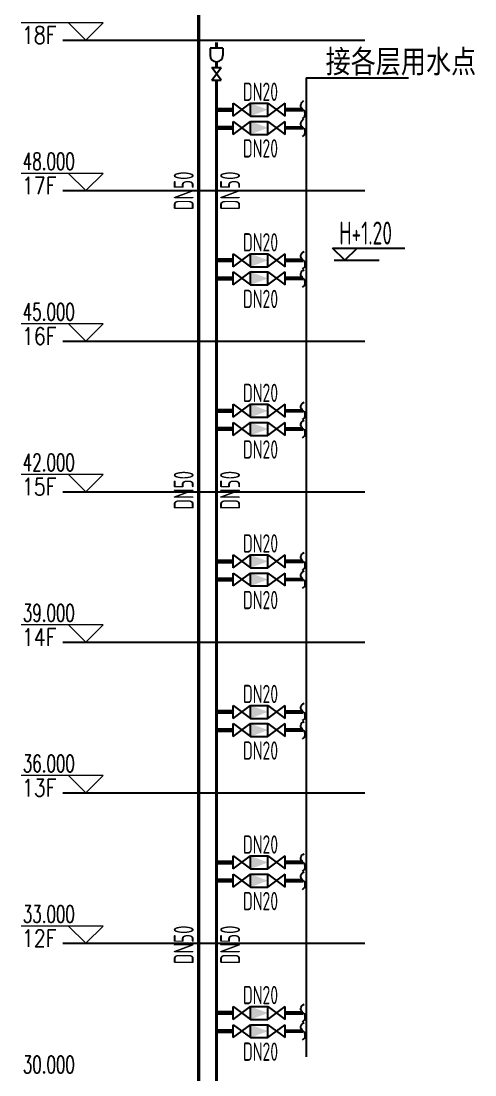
# Model space of a CAD drawing. Header units: millimetres. Extents: x 10779125 to 11142123, y -372083 to -144871.
# Drawn here: x 10908778 to 10914464, y -314751 to -301535 of the extents above; entities that cross this region are included whole.
import ezdxf
from ezdxf.enums import TextEntityAlignment as Align

# ---------------------------------------------------------------- set-up
doc = ezdxf.new("R2010")
doc.units = ezdxf.units.MM
doc.header["$LTSCALE"] = 1000
doc.header["$MEASUREMENT"] = 0
doc.layers.get('0').update_dxf_attribs({"color": 255, "linetype": 'CONTINUOUS'})
for name, color, linetype in [('_标注', 7, 'CONTINUOUS'), ('JG', 1, 'CONTINUOUS'), ('TWT', 7, 'CONTINUOUS'), ('TWT_TEXT', 7, 'CONTINUOUS'), ('W-OTHERS02', 7, 'CONTINUOUS'), ('WW_PJ', 7, 'CONTINUOUS'), ('喷淋', 6, 'CONTINUOUS'), ('消防', 3, 'CONTINUOUS')]:
    doc.layers.add(name, color=color, linetype=linetype)
doc.layers.add('TWT_ELEV', color=3, linetype='CONTINUOUS', lineweight=15)
doc.styles.add('_TWT_DIM', font='SIMPLEX', dxfattribs={"width": 0.8, "height": 3.5, "bigfont": 'HZTXT'})
doc.styles.add('_TWT_DIM_ELE', font='SIMPLEX', dxfattribs={"width": 0.8, "height": 3.5, "bigfont": 'HZTXT'})
doc.styles.add('gps_hz', font='tssdeng.shx', dxfattribs={"width": 0.7, "bigfont": 'tssdchn.shx'})
doc.styles.get("Standard").update_dxf_attribs({"font": 'symbol.ttf'})

# ---------------------------------------------------------------- blocks, each defined once
blk = doc.blocks.new('$DGFH')
blk.add_lwpolyline([(0.07, -1.01, -0.575183), (0, 0, 0.604745), (-0.11, 1.01, 16.924828)], format="xyb")

msp = doc.modelspace()

# ---------------------------------------------------------------- linework, layer by layer
for p, q in [((10912348, -302248.4), (10913633.2, -302248.4)), ((10912348, -302248.4), (10912348, -314525)), ((10912702, -304534.5), (10913263.6, -304534.5))]:
    msp.add_line(p, q)
at = {"layer": 'JG'}
for points, const_width in [([(10911002.3, -289070.6), (10911002.3, -333249.1)], 40.1), ([(10911226.2, -301876), (10911226.2, -301801.2)], 40.1), ([(10911226.2, -302116.9), (10911226.2, -302045.1)], 40.1), ([(10911226.2, -302277.4), (10911226.2, -333397.2)], 40.1), ([(10911223.7, -302646.5), (10911436, -302646.5)], 54.2), ([(10912086.2, -302646.5), (10912310.1, -302646.5)], 48.8), ([(10911223.7, -302874.5), (10911436, -302874.5)], 54.2), ([(10912086.2, -302874.5), (10912310.1, -302874.5)], 48.8), ([(10911224.6, -304534.5), (10911436.9, -304534.5)], 54.2), ([(10912087.1, -304534.5), (10912311, -304534.5)], 48.8), ([(10911224.6, -304762.5), (10911436.9, -304762.5)], 54.2), ([(10912087.1, -304762.5), (10912311, -304762.5)], 48.8), ([(10911224.6, -306422.5), (10911436.9, -306422.5)], 54.2), ([(10912087.1, -306422.5), (10912311, -306422.5)], 48.8), ([(10911224.6, -306650.5), (10911436.9, -306650.5)], 54.2), ([(10912087.1, -306650.5), (10912311, -306650.5)], 48.8), ([(10911224.6, -308310.5), (10911436.9, -308310.5)], 54.2), ([(10912087.1, -308310.5), (10912311, -308310.5)], 48.8), ([(10911224.6, -308538.5), (10911436.9, -308538.5)], 54.2), ([(10912087.1, -308538.5), (10912311, -308538.5)], 48.8), ([(10911224.6, -310198.5), (10911436.9, -310198.5)], 54.2), ([(10912087.1, -310198.5), (10912311, -310198.5)], 48.8), ([(10911224.6, -310426.5), (10911436.9, -310426.5)], 54.2), ([(10912087.1, -310426.5), (10912311, -310426.5)], 48.8), ([(10911224.6, -312086.5), (10911436.9, -312086.5)], 54.2), ([(10912087.1, -312086.5), (10912311, -312086.5)], 48.8), ([(10911224.6, -312314.5), (10911436.9, -312314.5)], 54.2), ([(10912087.1, -312314.5), (10912311, -312314.5)], 48.8), ([(10911224.6, -313974.5), (10911436.9, -313974.5)], 54.2), ([(10912087.1, -313974.5), (10912311, -313974.5)], 48.8), ([(10911224.6, -314202.5), (10911436.9, -314202.5)], 54.2), ([(10912087.1, -314202.5), (10912311, -314202.5)], 48.8)]:
    msp.add_lwpolyline(points, dxfattribs=dict(at, const_width=const_width))
at = {"layer": 'TWT', "color": 8}
for p, q in [((10909298.9, -301772.8), (10913085.4, -301772.8)), ((10909298.9, -303660.8), (10913085.4, -303660.8)), ((10909298.9, -305548.8), (10913085.4, -305548.8)), ((10909298.9, -307436.8), (10913085.4, -307436.8)), ((10909298.9, -309324.8), (10913085.4, -309324.8)), ((10909298.9, -311212.8), (10913085.4, -311212.8)), ((10909298.9, -313100.8), (10913085.4, -313100.8))]:
    msp.add_line(p, q, dxfattribs=at)
at = {"layer": 'TWT_ELEV'}
for p, q in [((10909805.2, -301556.8), (10908777.6, -301556.8)), ((10909589.2, -301772.8), (10909373.2, -301556.8)), ((10909589.2, -301772.8), (10909805.2, -301556.8)), ((10909805.2, -303444.8), (10908777.6, -303444.8)), ((10909589.2, -303660.8), (10909373.2, -303444.8)), ((10909589.2, -303660.8), (10909805.2, -303444.8)), ((10909805.2, -305332.8), (10908777.6, -305332.8)), ((10909589.2, -305548.8), (10909373.2, -305332.8)), ((10909589.2, -305548.8), (10909805.2, -305332.8)), ((10909805.2, -307220.8), (10908777.6, -307220.8)), ((10909589.2, -307436.8), (10909373.2, -307220.8)), ((10909589.2, -307436.8), (10909805.2, -307220.8)), ((10909805.2, -309108.8), (10908777.6, -309108.8)), ((10909589.2, -309324.8), (10909373.2, -309108.8)), ((10909589.2, -309324.8), (10909805.2, -309108.8)), ((10909805.2, -310996.8), (10908777.6, -310996.8)), ((10909589.2, -311212.8), (10909373.2, -310996.8)), ((10909589.2, -311212.8), (10909805.2, -310996.8)), ((10909805.2, -312884.8), (10908777.6, -312884.8)), ((10909589.2, -313100.8), (10909373.2, -312884.8)), ((10909589.2, -313100.8), (10909805.2, -312884.8))]:
    msp.add_line(p, q, dxfattribs=at)
at = {"layer": 'W-OTHERS02', "color": 0}
for p, q in [((10912834.1, -304534.5), (10912681.4, -304381.7)), ((10912681.4, -304381.7), (10913568.9, -304381.7)), ((10912834.1, -304534.5), (10912681.4, -304381.7)), ((10912681.4, -304381.7), (10913586.5, -304381.7)), ((10912834.1, -304534.5), (10912986.8, -304381.7)), ((10912834.1, -304534.5), (10912986.8, -304381.7))]:
    msp.add_line(p, q, dxfattribs=at)
at = {"layer": '喷淋'}
for p, q in [((10911286.4, -302277.4), (10911165.9, -302116.9)), ((10911165.9, -302277.4), (10911286.4, -302116.9)), ((10911165.9, -302116.9), (10911286.4, -302116.9)), ((10911165.9, -302277.4), (10911286.4, -302277.4)), ((10911436, -302727.8), (10911436, -302565.2)), ((10911436, -302727.8), (10911652.7, -302565.2)), ((10911436, -302565.2), (10911652.7, -302727.8)), ((10911652.7, -302565.2), (10911869.5, -302565.2)), ((10911652.7, -302727.8), (10911652.7, -302565.2)), ((10911652.7, -302727.8), (10911652.7, -302565.2)), ((10911652.7, -302727.8), (10911652.7, -302565.2)), ((10911652.7, -302727.8), (10911652.7, -302565.2)), ((10911652.7, -302727.8), (10911652.7, -302565.2)), ((10911652.7, -302727.8), (10911652.7, -302565.2)), ((10911652.7, -302727.8), (10911652.7, -302565.2)), ((10911652.7, -302727.8), (10911652.7, -302565.2)), ((10911652.7, -302727.8), (10911652.7, -302565.2)), ((10911869.5, -302727.8), (10911869.5, -302565.2)), ((10911869.5, -302727.8), (10911869.5, -302565.2)), ((10911869.5, -302727.8), (10912086.2, -302565.2)), ((10911869.5, -302565.2), (10912086.2, -302727.8)), ((10912086.2, -302727.8), (10912086.2, -302565.2)), ((10912086.2, -302727.8), (10912086.2, -302565.2)), ((10912086.2, -302727.8), (10912086.2, -302565.2)), ((10912086.2, -302727.8), (10912086.2, -302565.2)), ((10912086.2, -302727.8), (10912086.2, -302565.2)), ((10912086.2, -302727.8), (10912086.2, -302565.2)), ((10912086.2, -302727.8), (10912086.2, -302565.2)), ((10912086.2, -302727.8), (10912086.2, -302565.2)), ((10912086.2, -302727.8), (10912086.2, -302565.2)), ((10911652.7, -302727.8), (10911869.5, -302727.8)), ((10911436, -302955.7), (10911436, -302793.2)), ((10911436, -302955.7), (10911652.7, -302793.2)), ((10911436, -302793.2), (10911652.7, -302955.7)), ((10911652.7, -302793.2), (10911869.5, -302793.2)), ((10911652.7, -302955.7), (10911652.7, -302793.2)), ((10911652.7, -302955.7), (10911652.7, -302793.2)), ((10911652.7, -302955.7), (10911652.7, -302793.2)), ((10911652.7, -302955.7), (10911652.7, -302793.2)), ((10911652.7, -302955.7), (10911652.7, -302793.2)), ((10911652.7, -302955.7), (10911652.7, -302793.2)), ((10911652.7, -302955.7), (10911652.7, -302793.2)), ((10911652.7, -302955.7), (10911652.7, -302793.2)), ((10911652.7, -302955.7), (10911652.7, -302793.2)), ((10911869.5, -302955.7), (10911869.5, -302793.2)), ((10911869.5, -302955.7), (10911869.5, -302793.2)), ((10911869.5, -302955.7), (10912086.2, -302793.2)), ((10911869.5, -302793.2), (10912086.2, -302955.7)), ((10912086.2, -302955.7), (10912086.2, -302793.2)), ((10912086.2, -302955.7), (10912086.2, -302793.2)), ((10912086.2, -302955.7), (10912086.2, -302793.2)), ((10912086.2, -302955.7), (10912086.2, -302793.2)), ((10912086.2, -302955.7), (10912086.2, -302793.2)), ((10912086.2, -302955.7), (10912086.2, -302793.2)), ((10912086.2, -302955.7), (10912086.2, -302793.2)), ((10912086.2, -302955.7), (10912086.2, -302793.2)), ((10912086.2, -302955.7), (10912086.2, -302793.2)), ((10911652.7, -302955.7), (10911869.5, -302955.7)), ((10911436.9, -304615.8), (10911436.9, -304453.2)), ((10911436.9, -304615.8), (10911653.6, -304453.2)), ((10911436.9, -304453.2), (10911653.6, -304615.8)), ((10911653.6, -304453.2), (10911870.4, -304453.2)), ((10911653.6, -304615.8), (10911653.6, -304453.2)), ((10911653.6, -304615.8), (10911653.6, -304453.2)), ((10911653.6, -304615.8), (10911653.6, -304453.2)), ((10911653.6, -304615.8), (10911653.6, -304453.2)), ((10911653.6, -304615.8), (10911653.6, -304453.2)), ((10911653.6, -304615.8), (10911653.6, -304453.2)), ((10911653.6, -304615.8), (10911653.6, -304453.2)), ((10911653.6, -304615.8), (10911653.6, -304453.2)), ((10911653.6, -304615.8), (10911653.6, -304453.2)), ((10911870.4, -304615.8), (10911870.4, -304453.2)), ((10911870.4, -304615.8), (10911870.4, -304453.2)), ((10911870.4, -304615.8), (10912087.1, -304453.2)), ((10911870.4, -304453.2), (10912087.1, -304615.8)), ((10912087.1, -304615.8), (10912087.1, -304453.2)), ((10912087.1, -304615.8), (10912087.1, -304453.2)), ((10912087.1, -304615.8), (10912087.1, -304453.2)), ((10912087.1, -304615.8), (10912087.1, -304453.2)), ((10912087.1, -304615.8), (10912087.1, -304453.2)), ((10912087.1, -304615.8), (10912087.1, -304453.2)), ((10912087.1, -304615.8), (10912087.1, -304453.2)), ((10912087.1, -304615.8), (10912087.1, -304453.2)), ((10912087.1, -304615.8), (10912087.1, -304453.2)), ((10911653.6, -304615.8), (10911870.4, -304615.8)), ((10911436.9, -304843.7), (10911436.9, -304681.2)), ((10911436.9, -304843.7), (10911653.6, -304681.2)), ((10911436.9, -304681.2), (10911653.6, -304843.7)), ((10911653.6, -304681.2), (10911870.4, -304681.2)), ((10911653.6, -304843.7), (10911653.6, -304681.2)), ((10911653.6, -304843.7), (10911653.6, -304681.2)), ((10911653.6, -304843.7), (10911653.6, -304681.2)), ((10911653.6, -304843.7), (10911653.6, -304681.2)), ((10911653.6, -304843.7), (10911653.6, -304681.2)), ((10911653.6, -304843.7), (10911653.6, -304681.2)), ((10911653.6, -304843.7), (10911653.6, -304681.2)), ((10911653.6, -304843.7), (10911653.6, -304681.2)), ((10911653.6, -304843.7), (10911653.6, -304681.2)), ((10911870.4, -304843.7), (10911870.4, -304681.2)), ((10911870.4, -304843.7), (10911870.4, -304681.2)), ((10911870.4, -304843.7), (10912087.1, -304681.2)), ((10911870.4, -304681.2), (10912087.1, -304843.7)), ((10912087.1, -304843.7), (10912087.1, -304681.2)), ((10912087.1, -304843.7), (10912087.1, -304681.2)), ((10912087.1, -304843.7), (10912087.1, -304681.2)), ((10912087.1, -304843.7), (10912087.1, -304681.2)), ((10912087.1, -304843.7), (10912087.1, -304681.2)), ((10912087.1, -304843.7), (10912087.1, -304681.2)), ((10912087.1, -304843.7), (10912087.1, -304681.2)), ((10912087.1, -304843.7), (10912087.1, -304681.2)), ((10912087.1, -304843.7), (10912087.1, -304681.2)), ((10911653.6, -304843.7), (10911870.4, -304843.7)), ((10911436.9, -306503.8), (10911436.9, -306341.2)), ((10911436.9, -306503.8), (10911653.6, -306341.2)), ((10911436.9, -306341.2), (10911653.6, -306503.8)), ((10911653.6, -306341.2), (10911870.4, -306341.2)), ((10911653.6, -306503.8), (10911653.6, -306341.2)), ((10911653.6, -306503.8), (10911653.6, -306341.2)), ((10911653.6, -306503.8), (10911653.6, -306341.2)), ((10911653.6, -306503.8), (10911653.6, -306341.2)), ((10911653.6, -306503.8), (10911653.6, -306341.2)), ((10911653.6, -306503.8), (10911653.6, -306341.2)), ((10911653.6, -306503.8), (10911653.6, -306341.2)), ((10911653.6, -306503.8), (10911653.6, -306341.2)), ((10911653.6, -306503.8), (10911653.6, -306341.2)), ((10911870.4, -306503.8), (10911870.4, -306341.2)), ((10911870.4, -306503.8), (10911870.4, -306341.2)), ((10911870.4, -306503.8), (10912087.1, -306341.2)), ((10911870.4, -306341.2), (10912087.1, -306503.8)), ((10912087.1, -306503.8), (10912087.1, -306341.2)), ((10912087.1, -306503.8), (10912087.1, -306341.2)), ((10912087.1, -306503.8), (10912087.1, -306341.2)), ((10912087.1, -306503.8), (10912087.1, -306341.2)), ((10912087.1, -306503.8), (10912087.1, -306341.2)), ((10912087.1, -306503.8), (10912087.1, -306341.2)), ((10912087.1, -306503.8), (10912087.1, -306341.2)), ((10912087.1, -306503.8), (10912087.1, -306341.2)), ((10912087.1, -306503.8), (10912087.1, -306341.2)), ((10911436.9, -306731.7), (10911436.9, -306569.2)), ((10911436.9, -306731.7), (10911653.6, -306569.2)), ((10911436.9, -306569.2), (10911653.6, -306731.7)), ((10911653.6, -306503.8), (10911870.4, -306503.8)), ((10911653.6, -306569.2), (10911870.4, -306569.2)), ((10911653.6, -306731.7), (10911653.6, -306569.2)), ((10911653.6, -306731.7), (10911653.6, -306569.2)), ((10911653.6, -306731.7), (10911653.6, -306569.2)), ((10911653.6, -306731.7), (10911653.6, -306569.2)), ((10911653.6, -306731.7), (10911653.6, -306569.2)), ((10911653.6, -306731.7), (10911653.6, -306569.2)), ((10911653.6, -306731.7), (10911653.6, -306569.2)), ((10911653.6, -306731.7), (10911653.6, -306569.2)), ((10911653.6, -306731.7), (10911653.6, -306569.2)), ((10911870.4, -306731.7), (10911870.4, -306569.2)), ((10911870.4, -306731.7), (10911870.4, -306569.2)), ((10911870.4, -306731.7), (10912087.1, -306569.2)), ((10911870.4, -306569.2), (10912087.1, -306731.7)), ((10912087.1, -306731.7), (10912087.1, -306569.2)), ((10912087.1, -306731.7), (10912087.1, -306569.2)), ((10912087.1, -306731.7), (10912087.1, -306569.2)), ((10912087.1, -306731.7), (10912087.1, -306569.2)), ((10912087.1, -306731.7), (10912087.1, -306569.2)), ((10912087.1, -306731.7), (10912087.1, -306569.2)), ((10912087.1, -306731.7), (10912087.1, -306569.2)), ((10912087.1, -306731.7), (10912087.1, -306569.2)), ((10912087.1, -306731.7), (10912087.1, -306569.2)), ((10911653.6, -306731.7), (10911870.4, -306731.7)), ((10911436.9, -308391.8), (10911436.9, -308229.2)), ((10911436.9, -308391.8), (10911653.6, -308229.2)), ((10911436.9, -308229.2), (10911653.6, -308391.8)), ((10911653.6, -308229.2), (10911870.4, -308229.2)), ((10911653.6, -308391.8), (10911653.6, -308229.2)), ((10911653.6, -308391.8), (10911653.6, -308229.2)), ((10911653.6, -308391.8), (10911653.6, -308229.2)), ((10911653.6, -308391.8), (10911653.6, -308229.2)), ((10911653.6, -308391.8), (10911653.6, -308229.2)), ((10911653.6, -308391.8), (10911653.6, -308229.2)), ((10911653.6, -308391.8), (10911653.6, -308229.2)), ((10911653.6, -308391.8), (10911653.6, -308229.2)), ((10911653.6, -308391.8), (10911653.6, -308229.2)), ((10911870.4, -308391.8), (10911870.4, -308229.2)), ((10911870.4, -308391.8), (10911870.4, -308229.2)), ((10911870.4, -308391.8), (10912087.1, -308229.2)), ((10911870.4, -308229.2), (10912087.1, -308391.8)), ((10912087.1, -308391.8), (10912087.1, -308229.2)), ((10912087.1, -308391.8), (10912087.1, -308229.2)), ((10912087.1, -308391.8), (10912087.1, -308229.2)), ((10912087.1, -308391.8), (10912087.1, -308229.2)), ((10912087.1, -308391.8), (10912087.1, -308229.2)), ((10912087.1, -308391.8), (10912087.1, -308229.2)), ((10912087.1, -308391.8), (10912087.1, -308229.2)), ((10912087.1, -308391.8), (10912087.1, -308229.2)), ((10912087.1, -308391.8), (10912087.1, -308229.2)), ((10911436.9, -308619.7), (10911436.9, -308457.2)), ((10911436.9, -308619.7), (10911653.6, -308457.2)), ((10911436.9, -308457.2), (10911653.6, -308619.7)), ((10911653.6, -308391.8), (10911870.4, -308391.8)), ((10911653.6, -308457.2), (10911870.4, -308457.2)), ((10911653.6, -308619.7), (10911653.6, -308457.2)), ((10911653.6, -308619.7), (10911653.6, -308457.2)), ((10911653.6, -308619.7), (10911653.6, -308457.2)), ((10911653.6, -308619.7), (10911653.6, -308457.2)), ((10911653.6, -308619.7), (10911653.6, -308457.2)), ((10911653.6, -308619.7), (10911653.6, -308457.2)), ((10911653.6, -308619.7), (10911653.6, -308457.2)), ((10911653.6, -308619.7), (10911653.6, -308457.2)), ((10911653.6, -308619.7), (10911653.6, -308457.2)), ((10911870.4, -308619.7), (10911870.4, -308457.2)), ((10911870.4, -308619.7), (10911870.4, -308457.2)), ((10911870.4, -308619.7), (10912087.1, -308457.2)), ((10911870.4, -308457.2), (10912087.1, -308619.7)), ((10912087.1, -308619.7), (10912087.1, -308457.2)), ((10912087.1, -308619.7), (10912087.1, -308457.2)), ((10912087.1, -308619.7), (10912087.1, -308457.2)), ((10912087.1, -308619.7), (10912087.1, -308457.2)), ((10912087.1, -308619.7), (10912087.1, -308457.2)), ((10912087.1, -308619.7), (10912087.1, -308457.2)), ((10912087.1, -308619.7), (10912087.1, -308457.2)), ((10912087.1, -308619.7), (10912087.1, -308457.2)), ((10912087.1, -308619.7), (10912087.1, -308457.2)), ((10911653.6, -308619.7), (10911870.4, -308619.7)), ((10911436.9, -310279.8), (10911436.9, -310117.2)), ((10911436.9, -310279.8), (10911653.6, -310117.2)), ((10911436.9, -310117.2), (10911653.6, -310279.8)), ((10911653.6, -310117.2), (10911870.4, -310117.2)), ((10911653.6, -310279.8), (10911653.6, -310117.2)), ((10911653.6, -310279.8), (10911653.6, -310117.2)), ((10911653.6, -310279.8), (10911653.6, -310117.2)), ((10911653.6, -310279.8), (10911653.6, -310117.2)), ((10911653.6, -310279.8), (10911653.6, -310117.2)), ((10911653.6, -310279.8), (10911653.6, -310117.2)), ((10911653.6, -310279.8), (10911653.6, -310117.2)), ((10911653.6, -310279.8), (10911653.6, -310117.2)), ((10911653.6, -310279.8), (10911653.6, -310117.2)), ((10911870.4, -310279.8), (10911870.4, -310117.2)), ((10911870.4, -310279.8), (10911870.4, -310117.2)), ((10911870.4, -310279.8), (10912087.1, -310117.2)), ((10911870.4, -310117.2), (10912087.1, -310279.8)), ((10912087.1, -310279.8), (10912087.1, -310117.2)), ((10912087.1, -310279.8), (10912087.1, -310117.2)), ((10912087.1, -310279.8), (10912087.1, -310117.2)), ((10912087.1, -310279.8), (10912087.1, -310117.2)), ((10912087.1, -310279.8), (10912087.1, -310117.2)), ((10912087.1, -310279.8), (10912087.1, -310117.2)), ((10912087.1, -310279.8), (10912087.1, -310117.2)), ((10912087.1, -310279.8), (10912087.1, -310117.2)), ((10912087.1, -310279.8), (10912087.1, -310117.2)), ((10911653.6, -310279.8), (10911870.4, -310279.8)), ((10911436.9, -310507.7), (10911436.9, -310345.2)), ((10911436.9, -310507.7), (10911653.6, -310345.2)), ((10911436.9, -310345.2), (10911653.6, -310507.7)), ((10911653.6, -310345.2), (10911870.4, -310345.2)), ((10911653.6, -310507.7), (10911653.6, -310345.2)), ((10911653.6, -310507.7), (10911653.6, -310345.2)), ((10911653.6, -310507.7), (10911653.6, -310345.2)), ((10911653.6, -310507.7), (10911653.6, -310345.2)), ((10911653.6, -310507.7), (10911653.6, -310345.2)), ((10911653.6, -310507.7), (10911653.6, -310345.2)), ((10911653.6, -310507.7), (10911653.6, -310345.2)), ((10911653.6, -310507.7), (10911653.6, -310345.2)), ((10911653.6, -310507.7), (10911653.6, -310345.2)), ((10911870.4, -310507.7), (10911870.4, -310345.2)), ((10911870.4, -310507.7), (10911870.4, -310345.2)), ((10911870.4, -310507.7), (10912087.1, -310345.2)), ((10911870.4, -310345.2), (10912087.1, -310507.7)), ((10912087.1, -310507.7), (10912087.1, -310345.2)), ((10912087.1, -310507.7), (10912087.1, -310345.2)), ((10912087.1, -310507.7), (10912087.1, -310345.2)), ((10912087.1, -310507.7), (10912087.1, -310345.2)), ((10912087.1, -310507.7), (10912087.1, -310345.2)), ((10912087.1, -310507.7), (10912087.1, -310345.2)), ((10912087.1, -310507.7), (10912087.1, -310345.2)), ((10912087.1, -310507.7), (10912087.1, -310345.2)), ((10912087.1, -310507.7), (10912087.1, -310345.2)), ((10911653.6, -310507.7), (10911870.4, -310507.7)), ((10911436.9, -312167.8), (10911436.9, -312005.2)), ((10911436.9, -312167.8), (10911653.6, -312005.2)), ((10911436.9, -312005.2), (10911653.6, -312167.8)), ((10911653.6, -312005.2), (10911870.4, -312005.2)), ((10911653.6, -312167.8), (10911653.6, -312005.2)), ((10911653.6, -312167.8), (10911653.6, -312005.2)), ((10911653.6, -312167.8), (10911653.6, -312005.2)), ((10911653.6, -312167.8), (10911653.6, -312005.2)), ((10911653.6, -312167.8), (10911653.6, -312005.2)), ((10911653.6, -312167.8), (10911653.6, -312005.2)), ((10911653.6, -312167.8), (10911653.6, -312005.2)), ((10911653.6, -312167.8), (10911653.6, -312005.2)), ((10911653.6, -312167.8), (10911653.6, -312005.2)), ((10911870.4, -312167.8), (10911870.4, -312005.2)), ((10911870.4, -312167.8), (10911870.4, -312005.2)), ((10911870.4, -312167.8), (10912087.1, -312005.2)), ((10911870.4, -312005.2), (10912087.1, -312167.8)), ((10912087.1, -312167.8), (10912087.1, -312005.2)), ((10912087.1, -312167.8), (10912087.1, -312005.2)), ((10912087.1, -312167.8), (10912087.1, -312005.2)), ((10912087.1, -312167.8), (10912087.1, -312005.2)), ((10912087.1, -312167.8), (10912087.1, -312005.2)), ((10912087.1, -312167.8), (10912087.1, -312005.2)), ((10912087.1, -312167.8), (10912087.1, -312005.2)), ((10912087.1, -312167.8), (10912087.1, -312005.2)), ((10912087.1, -312167.8), (10912087.1, -312005.2)), ((10911436.9, -312395.7), (10911436.9, -312233.2)), ((10911436.9, -312395.7), (10911653.6, -312233.2)), ((10911436.9, -312233.2), (10911653.6, -312395.7)), ((10911653.6, -312167.8), (10911870.4, -312167.8)), ((10911653.6, -312233.2), (10911870.4, -312233.2)), ((10911653.6, -312395.7), (10911653.6, -312233.2)), ((10911653.6, -312395.7), (10911653.6, -312233.2)), ((10911653.6, -312395.7), (10911653.6, -312233.2)), ((10911653.6, -312395.7), (10911653.6, -312233.2)), ((10911653.6, -312395.7), (10911653.6, -312233.2)), ((10911653.6, -312395.7), (10911653.6, -312233.2)), ((10911653.6, -312395.7), (10911653.6, -312233.2)), ((10911653.6, -312395.7), (10911653.6, -312233.2)), ((10911653.6, -312395.7), (10911653.6, -312233.2)), ((10911870.4, -312395.7), (10911870.4, -312233.2)), ((10911870.4, -312395.7), (10911870.4, -312233.2)), ((10911870.4, -312395.7), (10912087.1, -312233.2)), ((10911870.4, -312233.2), (10912087.1, -312395.7)), ((10912087.1, -312395.7), (10912087.1, -312233.2)), ((10912087.1, -312395.7), (10912087.1, -312233.2)), ((10912087.1, -312395.7), (10912087.1, -312233.2)), ((10912087.1, -312395.7), (10912087.1, -312233.2)), ((10912087.1, -312395.7), (10912087.1, -312233.2)), ((10912087.1, -312395.7), (10912087.1, -312233.2)), ((10912087.1, -312395.7), (10912087.1, -312233.2)), ((10912087.1, -312395.7), (10912087.1, -312233.2)), ((10912087.1, -312395.7), (10912087.1, -312233.2)), ((10911653.6, -312395.7), (10911870.4, -312395.7)), ((10911436.9, -314055.8), (10911436.9, -313893.2)), ((10911436.9, -314055.8), (10911653.6, -313893.2)), ((10911436.9, -313893.2), (10911653.6, -314055.8)), ((10911653.6, -313893.2), (10911870.4, -313893.2)), ((10911653.6, -314055.8), (10911653.6, -313893.2)), ((10911653.6, -314055.8), (10911653.6, -313893.2)), ((10911653.6, -314055.8), (10911653.6, -313893.2)), ((10911653.6, -314055.8), (10911653.6, -313893.2)), ((10911653.6, -314055.8), (10911653.6, -313893.2)), ((10911653.6, -314055.8), (10911653.6, -313893.2)), ((10911653.6, -314055.8), (10911653.6, -313893.2)), ((10911653.6, -314055.8), (10911653.6, -313893.2)), ((10911653.6, -314055.8), (10911653.6, -313893.2)), ((10911870.4, -314055.8), (10911870.4, -313893.2)), ((10911870.4, -314055.8), (10911870.4, -313893.2)), ((10911870.4, -314055.8), (10912087.1, -313893.2)), ((10911870.4, -313893.2), (10912087.1, -314055.8)), ((10912087.1, -314055.8), (10912087.1, -313893.2)), ((10912087.1, -314055.8), (10912087.1, -313893.2)), ((10912087.1, -314055.8), (10912087.1, -313893.2)), ((10912087.1, -314055.8), (10912087.1, -313893.2)), ((10912087.1, -314055.8), (10912087.1, -313893.2)), ((10912087.1, -314055.8), (10912087.1, -313893.2)), ((10912087.1, -314055.8), (10912087.1, -313893.2)), ((10912087.1, -314055.8), (10912087.1, -313893.2)), ((10912087.1, -314055.8), (10912087.1, -313893.2)), ((10911436.9, -314283.7), (10911436.9, -314121.2)), ((10911436.9, -314283.7), (10911653.6, -314121.2)), ((10911436.9, -314121.2), (10911653.6, -314283.7)), ((10911653.6, -314055.8), (10911870.4, -314055.8)), ((10911653.6, -314121.2), (10911870.4, -314121.2)), ((10911653.6, -314283.7), (10911653.6, -314121.2)), ((10911653.6, -314283.7), (10911653.6, -314121.2)), ((10911653.6, -314283.7), (10911653.6, -314121.2)), ((10911653.6, -314283.7), (10911653.6, -314121.2)), ((10911653.6, -314283.7), (10911653.6, -314121.2)), ((10911653.6, -314283.7), (10911653.6, -314121.2)), ((10911653.6, -314283.7), (10911653.6, -314121.2)), ((10911653.6, -314283.7), (10911653.6, -314121.2)), ((10911653.6, -314283.7), (10911653.6, -314121.2)), ((10911870.4, -314283.7), (10911870.4, -314121.2)), ((10911870.4, -314283.7), (10911870.4, -314121.2)), ((10911870.4, -314283.7), (10912087.1, -314121.2)), ((10911870.4, -314121.2), (10912087.1, -314283.7)), ((10912087.1, -314283.7), (10912087.1, -314121.2)), ((10912087.1, -314283.7), (10912087.1, -314121.2)), ((10912087.1, -314283.7), (10912087.1, -314121.2)), ((10912087.1, -314283.7), (10912087.1, -314121.2)), ((10912087.1, -314283.7), (10912087.1, -314121.2)), ((10912087.1, -314283.7), (10912087.1, -314121.2)), ((10912087.1, -314283.7), (10912087.1, -314121.2)), ((10912087.1, -314283.7), (10912087.1, -314121.2)), ((10912087.1, -314283.7), (10912087.1, -314121.2)), ((10911653.6, -314283.7), (10911870.4, -314283.7))]:
    msp.add_line(p, q, dxfattribs=at)
for points in [[(10911652.7, -302565.2), (10911869.5, -302646.5), (10911652.7, -302727.8)], [(10911652.7, -302793.2), (10911869.5, -302874.5), (10911652.7, -302955.7)], [(10911653.6, -304453.2), (10911870.4, -304534.5), (10911653.6, -304615.8)], [(10911653.6, -304681.2), (10911870.4, -304762.5), (10911653.6, -304843.7)], [(10911653.6, -306341.2), (10911870.4, -306422.5), (10911653.6, -306503.8)], [(10911653.6, -306569.2), (10911870.4, -306650.5), (10911653.6, -306731.7)], [(10911653.6, -308229.2), (10911870.4, -308310.5), (10911653.6, -308391.8)], [(10911653.6, -308457.2), (10911870.4, -308538.5), (10911653.6, -308619.7)], [(10911653.6, -310117.2), (10911870.4, -310198.5), (10911653.6, -310279.8)], [(10911653.6, -310345.2), (10911870.4, -310426.5), (10911653.6, -310507.7)], [(10911653.6, -312005.2), (10911870.4, -312086.5), (10911653.6, -312167.8)], [(10911653.6, -312233.2), (10911870.4, -312314.5), (10911653.6, -312395.7)], [(10911653.6, -313893.2), (10911870.4, -313974.5), (10911653.6, -314055.8)], [(10911653.6, -314121.2), (10911870.4, -314202.5), (10911653.6, -314283.7)]]:
    msp.add_solid(points, dxfattribs=at)
at = {"layer": '消防'}
for p, q in [((10911306.4, -301876), (10911145.9, -301876)), ((10911145.9, -301876), (10911145.9, -301964.9)), ((10911306.4, -301876), (10911306.4, -301964.9))]:
    msp.add_line(p, q, dxfattribs=at)
msp.add_arc((10911226.2, -301964.9), 80.3, 180, 0, dxfattribs=at)

# ---------------------------------------------------------------- block references
at = {"layer": 'WW_PJ', "xscale": -108.3678911998868, "yscale": 108.3678911998868, "zscale": 108.3678911992535}
for p in [(10912310.1, -302646.5), (10912310.1, -302874.5), (10912311, -304534.5), (10912311, -304762.5), (10912311, -306422.5), (10912311, -306650.5), (10912311, -308310.5), (10912311, -308538.5), (10912311, -310198.5), (10912311, -310426.5), (10912311, -312086.5), (10912311, -312314.5), (10912311, -313974.5), (10912311, -314202.5)]:
    msp.add_blockref('$DGFH', p, dxfattribs=at)

# ---------------------------------------------------------------- texts
at = {"width": 0.8}
msp.add_text('接各层用水点', height=288, dxfattribs=at).set_placement((10912593.8, -302184.9))
at = {"layer": '_标注', "style": 'gps_hz', "width": 0.65}
for p in [(10911556.5, -302536.7), (10911556.5, -303246.5), (10911557.4, -304424.7), (10911557.4, -305134.5), (10911557.4, -306312.7), (10911557.4, -307022.5), (10911557.4, -308200.7), (10911557.4, -308910.5), (10911557.4, -310088.7), (10911557.4, -310798.5), (10911557.4, -311976.7), (10911557.4, -312686.5), (10911557.4, -313864.7), (10911557.4, -314574.5)]:
    msp.add_text('DN20', height=230, dxfattribs=at).set_placement(p)
for p in [(10910940.3, -303663.9), (10911521.4, -303663.9), (10910940.3, -307419.4), (10911521.4, -307419.4), (10910940.3, -313120), (10911521.4, -313120)]:
    msp.add_text('DN50', height=250, rotation=90, dxfattribs=at).set_placement(p, align=Align.CENTER)
msp.add_text('H+1.20', height=288, rotation=0, dxfattribs=at).set_placement((10912763.7, -304337.5))
at = {"layer": 'TWT_ELEV', "color": 7, "style": '_TWT_DIM_ELE', "width": 0.64}
for s, p in [('48.000', (10908799.2, -303401.6)), ('45.000', (10908799.2, -305289.6)), ('42.000', (10908799.2, -307177.6)), ('39.000', (10908799.2, -309065.6)), ('36.000', (10908799.2, -310953.6)), ('33.000', (10908799.2, -312841.6)), ('30.000', (10908799.2, -314729.6))]:
    msp.add_text(s, height=216, dxfattribs=at).set_placement(p)
at = {"layer": 'TWT_TEXT', "style": '_TWT_DIM', "width": 0.8}
for s, p in [('18F', (10908789.7, -301818.6)), ('17F', (10908789.7, -303706.6)), ('16F', (10908789.7, -305594.6)), ('15F', (10908789.7, -307482.6)), ('14F', (10908789.7, -309370.6)), ('13F', (10908789.7, -311258.6)), ('12F', (10908789.7, -313146.6))]:
    msp.add_text(s, height=216, dxfattribs=at).set_placement(p)

doc.saveas('drawing.dxf')
